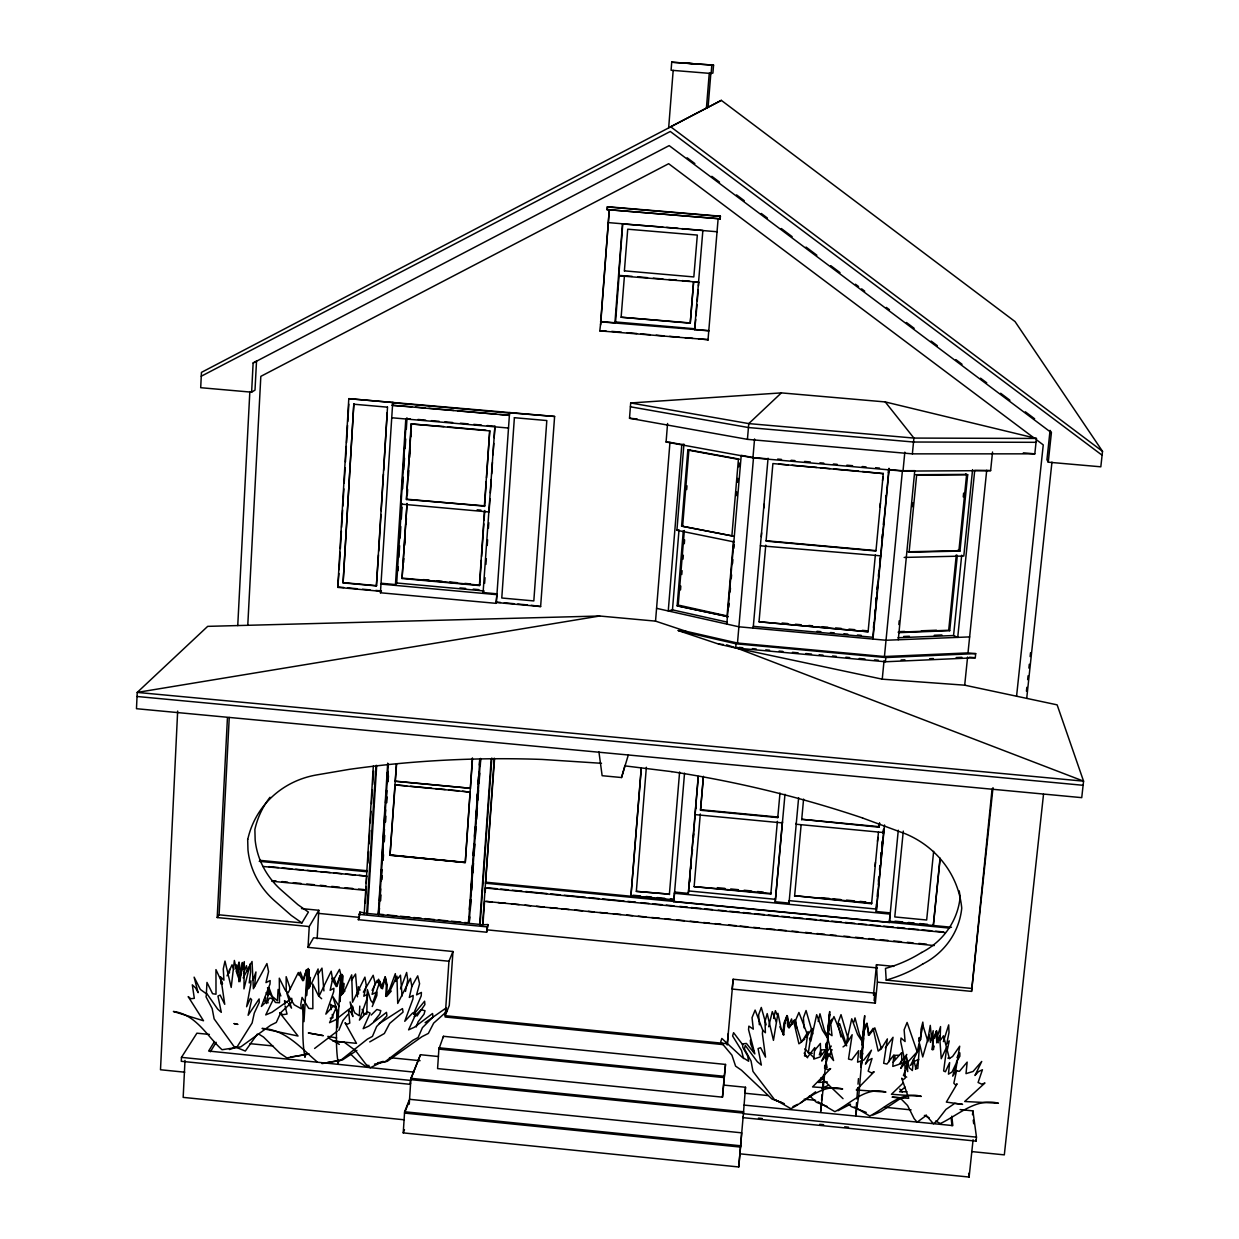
<?xml version="1.0" encoding="UTF-8"?>
<svg xmlns="http://www.w3.org/2000/svg" width="1239" height="1239" viewBox="0 0 1239 1239"><rect width="100%" height="100%" fill="white"/><g stroke="black" fill="none" stroke-linecap="round" stroke-linejoin="round"><path stroke-width="1.5" d="M309.038 988.072L309.161 969.564L307.907 988.908L308.279 968.449L306.498 995.676L307.086 970.168L303.989 1021.633L303.137 1004.426C303.152 1022.005 301.712 1040.079 304.98 1057.316L305.475 1053.924M920.856 1039.459L920.995 1029.423L922.823 1022.098L923.334 1027.363M229.432 973.064L229.525 969.394M879.582 823.455L879.225 827.234L801.695 819.304L879.179 826.661L879.551 822.882M342.46 993.972L342.692 975.434L341.391 994.824L341.887 974.334L340.044 1001.623L340.771 976.069L337.55 1027.627L336.884 1010.42C336.776 1028.014 335.32 1046.026 338.216 1063.341L338.696 1059.949M878.451 832.298L871.575 903.758L794.602 895.72L871.544 903.138M796.243 823.114L796.197 824.229L883.794 832.562L883.717 831.415L876.267 911.517L890.098 912.864L889.354 922.513L673.691 901.651L674.605 892.049L688.342 893.381L695.125 815.401M940.107 1039.877L940.556 1026.589L936.653 1038.731M698.285 776.76L695.094 814.612L782.351 822.913L782.428 821.798L775.242 901.76L789.011 903.092L789.15 900.629L876.128 909.039M177.657 711.078L160.497 1069.753L184.735 1072.2M209.391 1034.426L196.908 1033.187L181.467 1057.363L181.281 1061.296L410.124 1084.326L410.62 1083.118M184.998 1060.414L183.171 1097.382L404.332 1119.808M301.511 908.59L318.81 910.278L309.239 926.555L217.197 917.541L227.449 717.675M217.197 917.541L219.102 914.816L229.246 717.458M237.749 625.571L249.844 391.601M251.625 392.174L253.128 362.981L256.519 361.107L255.002 390.13L251.625 392.174L200.703 387.699L201.446 372.381L708.073 107.282L710.876 72.915L709.25 73.302L706.416 108.149M247.769 625.308L260.825 376.362L668.657 163.718L1033.837 437.832M240.165 979.801L242.348 962.502L242.829 969.378M240.134 979.786L240.645 970.385L239.019 962.3L236.231 971.825M343.42 986.151L343.234 989.605L341.453 992.966M308.031 947.37L313.529 937.83L452.963 951.506L448.936 961.232L308.031 947.37L309.239 926.555M307.892 988.908L308.542 977.617L306.575 969.626L302.719 980.684L298.32 972.522L288.222 992.811L285.125 989.976L279.302 978.175L279.487 1002.769L275.414 1002.49L268.708 991.479L267.469 998.448L268.027 1002.878L263.737 1000.477M317.153 938.697L318.81 910.278M381.116 591.344L337.767 587.379L348.794 398.664L554.607 416.459L540.622 606.552L496.39 602.51L509.57 412.788L554.607 416.459M337.767 587.379L338.913 573.518M339.13 569.661L340.152 552.346M340.369 548.505L341.391 531.175M341.608 527.334L342.63 510.019M342.847 506.162L343.869 488.847M344.194 483.071L345.108 467.676M345.433 461.899L346.331 446.505M346.564 442.664L347.57 425.349M347.803 421.492L348.809 404.177M343.079 582.888L353.827 404.007L343.079 582.888L376.393 585.923L378.484 554.933M376.393 585.923L387.528 406.981M378.716 551.076L380.962 514.572M381.194 510.731L383.424 474.227M383.656 470.386L387.188 412.742M491.821 758.036L480.082 924.883L487.903 924.557L486.633 932.208L358.319 919.679L359.883 912.074L367.518 913.499M359.666 915.621L359.883 912.074M500.479 602.448L496.622 602.108L495.894 603.331L380.419 592.769L392.717 402.52L348.794 398.664M499.813 414.492L509.399 415.328L392.252 405.323L393.042 402.257M309.781 986.6L310.37 977.416L309.425 987.653M364.235 913.577L373.326 766.074M366.078 886.799L365.861 890.376L271.883 881.239M366.295 883.237L366.744 876.097L359.062 875.354M365.366 903.061L366.063 891.662M367.828 863.072L368.541 851.565M369.021 843.883L369.842 830.455M370.322 822.773L371.034 811.266M371.499 803.584L372.335 790.157M372.691 784.395L373.512 770.968M366.698 913.824L375.959 765.47M376.687 765.361L367.518 913.468L378.22 914.506L378.902 908.141M381.612 583.29L395.458 584.56L405.788 418.999L410.264 418.782M489.064 511.986L401.064 504.087L406.407 418.441M395.458 584.56L396.712 582.996L401.684 503.406L401.064 504.087M402.598 488.816L403.31 477.325M403.79 469.658L404.518 458.151M405.122 448.564L405.711 438.978M406.315 429.391L407.027 417.899M398.06 570.683L398.292 566.858M398.896 557.256L399.624 545.733M400.104 538.051L400.817 526.544M401.297 518.862L402.025 507.34M378.22 914.506L387.699 763.131M379.382 900.49L380.094 888.998M380.698 879.427L381.302 869.855M381.891 860.269L382.619 848.792M383.099 841.126L383.827 829.634M384.307 821.984L385.019 810.492M385.499 802.826L386.227 791.334M386.816 781.763L387.42 772.191M469.178 916.906L468.528 923.318L378.84 914.568L388.272 764.184M378.84 914.568L379.521 908.172M380.001 900.459L380.729 888.905M381.209 881.192L381.937 869.639M382.541 860.005L383.269 848.436M383.625 842.659L384.477 829.17M384.957 821.472L385.685 809.903M386.165 802.206L386.893 790.637M387.373 782.924L388.101 771.37M380.605 900.768L380.977 895.007M381.937 879.628L382.185 875.772M383.145 860.393L383.501 854.631M384.353 841.173L384.71 835.411M385.561 821.953L385.918 816.191M386.769 802.733L387.126 796.956M388.086 781.577L388.457 775.815M484.836 505.837L406.438 499.518L411.178 423.955L443.934 426.541M406.438 499.518L411.487 423.676M402.04 578.505L407.042 503.53L402.04 578.505L479.4 585.551L479.896 584.762M407.29 495.089L407.646 489.42M408.467 476.225L408.824 470.557M409.66 457.361L410.14 449.803M410.961 436.608L411.317 430.94M403.62 562.429L403.868 558.619M404.704 545.237L405.184 537.587M406.02 524.221L406.392 518.475M377.756 1062.737L385.375 1061.544L412.959 1040.249L418.101 1037.539L422.422 1027.673L432.969 1017.08L432.566 1013.502L414.353 1027.255L408.591 1029.857L415.762 1014.292L412.726 1012.913L404.75 1021.308L412.959 998.913L413.16 995.444L409.319 997.441L411.844 986.461L410.465 978.361L397.734 1003.451L396.929 976.115L390.455 989.961L385.685 996.218L386.398 984.897L385.314 977.246L381.442 988.443L377.183 980.436L372.103 990.379M343.157 992.485L343.745 983.286L342.816 993.539M404.611 1111.755L740.643 1145.765L738.738 1166.968L403.233 1132.88L404.611 1111.755L409.551 1099.303L410.93 1078.333L420.47 1054.73L438.451 1056.526M410.124 1084.326L410.388 1080.393L420.47 1054.73M409.242 1104.166L409.474 1100.604L404.518 1113.071L740.519 1147.082L741.681 1132.833L409.551 1099.303M413.888 1072.122L208.632 1051.044L214.44 1041.612M703.396 776.311L700.515 810.26L777.767 817.601L777.844 816.486M821.287 1103.918L820.791 1111.398L827.234 1048.814L826.165 1058.989M443.345 1037.601L443.438 1036.3L725.512 1064.425L722.476 1097.165L437.584 1068.591L438.978 1047.791L724.304 1076.304L722.476 1097.165M448.936 961.232L445.142 1017.002L723.375 1044.632M452.963 951.506L449.277 1005.449L445.235 1015.701L727.339 1043.718L728.377 1033.372M700.298 813.992L694.134 886.644L770.828 894.047L770.921 892.823M484.341 506.503L489.746 430.583L486.524 477.82M486.261 481.599L484.588 506.178L406.748 499.193M479.4 585.551L484.495 510.84M481.352 560.276L479.648 585.164L402.35 578.117M481.615 556.45L483.829 523.896M484.093 520.07L484.743 510.499M495.894 603.331L496.994 593.822L483.086 592.552L494.934 426.247L487.237 425.566M396.387 764.262L390.006 855.297L465.244 862.561L472.415 757.927M489.188 510.081L489.978 498.636M490.365 492.921L491.279 479.586M491.682 473.871L492.456 462.441M492.983 454.821L493.772 443.392M494.16 437.677L494.934 426.247M470.402 788.469L472.462 759.507M484.619 583.383L485.007 577.684M485.92 564.411L486.308 558.712M487.221 545.439L487.608 539.755M488.383 528.372L488.786 522.672M468.698 919.028L468.435 922.869L464.656 922.513M469.364 909.411L469.891 901.698M470.696 890.16L471.083 884.383M471.889 872.845L472.415 865.147M473.081 855.514L473.623 847.817M474.413 836.279L474.94 828.581M475.606 818.948L476.148 811.251M476.814 801.633L477.34 793.936M478.006 784.318L478.533 776.605M479.338 765.067L479.725 759.29M468.528 923.318L479.865 759.259M469.72 909.194L470.386 899.545M471.052 889.896L471.718 880.263M472.245 872.535L472.911 862.902M473.453 855.189L474.243 843.604M474.645 837.827L475.451 826.243M475.853 820.466L476.643 808.881M477.185 801.168L477.851 791.535M478.378 783.807L479.183 772.238M479.71 764.525L480.113 758.733M491.155 759.724L479.632 924.402L469.147 923.38L480.546 758.407M469.147 923.38L469.798 916.999M470.324 909.333L470.99 899.746M471.656 890.16L472.322 880.573M472.849 872.906L473.515 863.32M474.041 855.653L474.831 844.162M475.373 836.48L476.024 826.909M476.566 819.227L477.356 807.735M477.882 800.069L478.548 790.482M479.075 782.816L479.741 773.229M480.267 765.563L480.67 759.801M509.152 415.607L509.802 412.51M390.006 855.297L395.133 784.767M396.604 763.905L395.287 781.329L470.479 788.283L395.38 781.159M482.56 925.115L494.268 758.16M482.978 924.077L484.573 901.264L934.221 945.558M485.192 892.343L485.44 888.766M494.531 759.228L485.518 883.221L949.709 928.119M486.633 932.208L487.903 924.557M607.017 209.592L607.544 206.727L720.386 216.19L720.169 218.823L607.017 209.592L720.169 218.823M607.342 209.345L607.544 206.727M698.564 338.851L708.212 339.687L599.8 330.875L600.884 321.35M600.605 324.959L609.294 209.515L600.714 321.551L614.931 322.775L615.566 321.954L619.113 275.43L632.138 276.359M614.931 322.775L622.474 223.949L662.819 227.047M695.342 281.919L698.796 282.213L618.803 275.786L622.783 223.67M624.379 271.031L627.724 229.2L697.325 235.069L693.825 276.932L624.533 270.861M690.247 323.178L693.608 281.78L690.247 323.178L621.126 317.23L624.441 275.708M629.505 418.271L630.697 402.969L781.375 392.887L885.235 401.932L1036.439 438.451L1034.813 453.846L912.369 453.861L747.427 439.349L629.505 418.271L637.156 418.952M671.724 62.213L671.089 70.236L711.14 73.488L712.905 73.055L713.556 65.14L671.724 62.213L713.556 65.14M668.657 127.911L673.18 70.375M738.738 1166.968L743.57 1111.786L410.93 1078.333M743.137 1116.587L743.044 1117.655L976.038 1141.104L976.471 1137.154L972.909 1110.872L960.07 1109.586M723.684 1085.085L745.506 1087.269L743.4 1113.706L976.471 1137.154M856.567 1102.664L855.746 1115.75L858.89 1094.548L864.264 1030.74L866.975 1023.352L869.112 1035.107L874.811 1027.874L881.378 1048.519M856.861 1098.962L857.729 1087.873M858.023 1084.171L858.457 1078.627M860.439 1056.371L860.873 1050.858M992.532 452.018L990.627 470.619L902.999 471.099L752.925 457.841L666.086 442.013L667.573 423.49M684.532 773.198L673.954 899.824L630.961 895.658L641.26 767.669M641.183 769.651L630.961 895.658M686.019 631.286L678.244 630.574L718.589 644.079L735.687 648.012L885.42 661.765L975.279 657.754L975.697 653.619L968 652.907L884.445 656.531L737.484 643.041L686.019 631.286L655.539 621.126L669.958 442.354L666.086 442.013M636.335 891.368L669.447 894.155L636.335 891.368L646.355 767.266M711.14 73.488L711.79 65.466M733.984 541.908L676.912 530.277L683.928 444.166L681.822 444.507L668.255 610.951L672.467 609.867L727.154 622.102M860.609 1057.796L861.043 1052.329M708.863 330.859L694.599 329.62L702.869 230.408L681.884 228.642M694.599 329.62L695.76 319.461M696.055 315.744L696.968 304.562M697.278 300.845L698.192 289.663M698.486 285.946L698.796 282.213M672.467 609.867L679.018 529.843L676.912 530.277M681.605 526.11L732.884 536.053L681.605 526.11L687.846 450.051L689.953 449.711M682.658 525.894L688.899 449.881L737.577 458.802M677.144 605.84L728.005 616.65L677.144 605.84L683.308 530.71M686.669 489.591L686.979 485.796M678.182 605.577L684.346 530.493M680.505 589.903L680.815 586.062M681.76 574.524L682.085 570.668M683.03 559.13L683.339 555.273M684.3 543.735L684.609 539.879M707.996 340.198L718.124 218.776M720.014 219.071L720.386 216.19M669.37 894.558L679.607 771.974M821.565 1100.217L822.015 1094.672M822.309 1090.986L823.068 1081.771M823.362 1078.085L823.672 1074.399M826.103 1046.692L826.398 1043.037M826.01 1047.017L826.274 1043.919M688.342 893.381L698.223 776.419M689.736 882.137L690.061 878.281M690.866 868.647L691.192 864.791M692.167 853.222L692.493 849.365M693.484 837.781L693.809 833.924M700.515 810.26L703.334 777.658M860.501 1054.374L860.764 1051.183M731.846 536.286L738.413 459.328L739.451 459.142M736.338 495.677L736.663 491.837M737.484 482.219L737.809 478.378M738.8 466.84L739.125 462.999M726.983 616.929L733.473 540.916M726.797 624.084L741.232 455.348L753.513 457.578L737.484 643.041M728.826 607.156L729.152 603.362M730.127 591.963L730.452 588.169M731.258 578.675L731.583 574.865M732.559 563.482L732.884 559.672M733.86 548.288L734.185 544.494M747.427 439.349L748.774 423.599L781.375 392.887M735.687 648.012L736.059 643.815L678.244 630.574M752.925 457.841L754.566 438.947M655.539 621.126L599.661 616.015L207.687 626.361L137.219 692.415L136.476 708.708L1081.74 797.653L1083.567 781.159L1057.13 704.852L964.701 685.182L882.245 679.173L737.035 648.307L737.128 647.238M828.241 1030.182L827.559 1038.065L822.526 1030.368L816.671 1014.679L810.802 1041.194L809.47 1038.081M863.304 1034.348L862.623 1042.247L857.589 1034.534L851.751 1018.799L845.803 1045.375L833.955 1016.584L830.75 1024.08L832.019 1035.665L827.435 1032.443L827.094 1035.912L833.584 1060.553L824.864 1049.696L820.745 1050.037L821.194 1053.615M768.056 458.229L753.173 628.096L753.405 626.361L872.829 637.28L872.968 639.061L889.106 468.915M761.319 536.688L761.644 532.863M763.828 508.005L764.153 504.18M875.354 554.979L868.105 631.751L759.027 621.777L765.764 545.129M883.299 473.313L875.958 550.999L766.074 541.133L772.904 463.556L883.33 473.639L862.359 471.47M727.216 1045.019L733.147 979.244L874.842 993.136L875.323 1003.141L732.156 989.063L733.147 979.244M827.544 1035.928L829.712 1011.551L827.497 1034.317M860.501 1057.502L860.95 1052.252M745.506 1087.269L744.98 1093.247L767.886 1095.555M744.081 1105.095L952.837 1125.585L951.769 1116.184M828.535 1029.686L829.03 1024.049L828.302 1031.127L829.387 1019.279L827.544 1038.065L828.643 1026.744L831.849 1019.217L829.17 1026.589L828.07 1037.926L824.276 1029.888L819.97 1013.781L818.189 1021.509M770.828 894.047L777.395 821.318M777.767 817.601L779.981 793.053M775.242 901.76L784.984 794.292M789.026 903.092L798.628 797.699M826.754 1042.495L826.119 1048.086M860.625 1057.765L861.136 1052.205M794.586 896.339L801.122 824.942M801.679 819.862L803.584 799.093M779.842 1026.79L783.729 1034.844L784.783 1023.491L786.982 1015.608L789.073 1027.239L794.54 1019.805L801.308 1041.627L804.715 1039.289M861.802 1045.019L864.698 1015.655L862.143 1050.718L863.537 1038.236M782.831 1034.58L783.884 1023.228L786.982 1015.608L787.152 1019.078M826.274 1056.991L826.94 1049.774L826.15 1057.27M254.553 986.569L255.946 971.965L253.066 980.204M826.119 1056.975L829.665 1014.292L827.528 1036.315M880.015 506.906L880.371 503.142M882.54 480.531L882.896 476.767M873.433 627.863L873.805 624.038M874.719 614.467L875.075 610.626M876.004 601.054L876.36 597.229M877.104 589.563L877.646 583.817M878.374 576.166L878.745 572.325M879.659 562.754L880.031 558.928M882.044 537.865L882.416 534.024M883.33 524.453L883.701 520.628M885.715 499.565L886.086 495.724M888.286 472.756L888.642 468.915M873.681 626.795L874.053 622.954M874.78 615.272L875.338 609.511M876.081 601.829L876.438 597.988M877.367 588.386L877.723 584.529M878.652 574.927L879.024 571.086M879.752 563.404L880.309 557.643M872.829 637.28L889.013 468.28M882.245 679.173L884.042 660.728M884.445 656.531L902.41 470.727L914.769 470.665L898.275 639.758M902.999 471.099L904.826 452.158M885.42 661.765L885.839 657.553L975.697 653.619M912.369 453.861L913.917 438.079L885.235 401.932M875.059 866.169L875.431 862.344M877.475 841.296L877.862 837.471M898.848 624.564L899.22 620.77M912.493 506.674L912.864 502.91M878.389 881.115L878.761 877.289M879.504 869.654L879.876 865.829M880.619 858.193L881.177 852.463M881.936 844.828L882.307 841.002M883.051 833.367L883.422 829.541M876.05 907.784L876.438 903.959M877.181 896.308L877.739 890.562M878.312 884.816L879.055 877.15M879.798 869.499L880.17 865.658M880.929 858.008L881.487 852.262M882.044 846.516L882.617 840.77M883.361 833.119L883.732 829.278M876.267 911.517L884.538 824.973M873.48 995.211L876.484 964.685L893.799 966.374M874.099 1000.616L874.842 993.136M888.998 1061.699L893.04 1037.275L885.327 1047.838M875.323 1003.141L877.398 982.171L876.484 964.685M889.354 922.513L898.275 830.223M903.293 831.106L894.775 916.937L926.664 920.019L933.648 851.332M725.512 1064.425L724.196 1077.605L438.9 1049.092L443.438 1036.3M957.344 555.32L949.724 630.697L948.687 630.248L956.291 554.902M963.245 496.901L963.632 493.091M967.69 474.754L916.643 475.079L909.116 552.207L959.962 551.092L967.69 474.754L965.553 474.026M990.627 470.619L974.721 470.34L957.732 637.388L953.565 635.53L961.696 555.211M972.584 469.612L963.803 556.048L904.16 557.426M939.905 859.525L933.323 925.518L940.184 858.178M964.701 685.182L967.582 657.042M968 652.907L986.709 470.278M933.679 1046.645L932.348 1049.665L933.184 1030.678L930.52 1042.371L929.064 1034.968L922.73 1056.96L919.617 1043.858L917.82 1068.421L915.915 1068.854L913.546 1059.02L912.353 1070.542L909.256 1067.786L906.576 1057.099L907.722 1071.611L904.966 1065.292L905.136 1078.302L903.092 1079.649L901.729 1078.224L908.729 1098.312L892.08 1097.15L900.056 1097.831L907.598 1105.544L914.15 1118.647L917.139 1122.193L926.416 1115.332M918.719 1041.07L919.09 1037.616L920.252 1039.955M932.317 1049.665L933.509 1038.297L936.514 1030.879L938.264 1042.82M933.494 1049.634L933.881 1045.855M877.398 982.171L971.562 991.386L992.067 789.119M971.562 991.386L992.997 787.663M1016.569 696.225L1043.253 444.894L1036.3 439.675M972.491 1114.744L972.909 1110.872M739.791 1153.803L969.115 1177.05L973.08 1139.741M1048.256 462.193L1051.4 432.705L1050.068 430.382L1046.94 459.7L1048.256 462.193L1100.821 466.809L1102.524 451.337L1015.035 321.567L721.33 100.359L670.655 126.75L1102.524 451.337M1026.434 691.176L1026.837 687.32M1027.658 679.638L1028.076 675.782M1028.897 668.1L1029.299 664.259M1030.12 656.562L1030.538 652.721M1026.713 698.378L1051.957 462.085M864.187 1028.2L863.413 1035.293L864.512 1023.429L862.607 1042.247L863.738 1030.894L866.975 1023.352L868.431 1035.308L873.092 1028.355L878.172 1051.106L881.037 1049.092L887.387 1038.901L883.67 1063.279L886.954 1064.084L893.892 1054.916L892.792 1066.423L899.065 1064.332L906.809 1054.404L900.722 1068.374L903.789 1064.58L907.366 1062.721L906.205 1067.894M1043.517 794.338L1004.318 1154.872L971.639 1151.573M759.027 621.777L868.105 631.751M268.507 994.607L268.971 991.092M861.771 1061.343L861.059 1067.213L862.545 1053.057L861.043 1065.525M359.806 1006.114L359.31 1015.794L354.726 1012.821L350.11 1001.964L352.898 1016.553L351.04 1012.387L348.515 1010.048L349.801 1023.073L347.059 1024.297L345.015 1022.779L356.476 1043.331L333.028 1041.07L344.272 1042.278L355.469 1050.502L365.722 1064.038L370.213 1067.786L383.161 1061.312M694.134 886.644L770.875 893.443M927.732 1040.264L930.272 1025.381L931.697 1039.815M695.698 808.68L695.884 807.58M673.691 901.651L674.078 899.204L670.33 898.848M237.33 973.173L239.019 962.3L238.817 981.691L244.284 961.619L243.959 988.908L250.216 963.834L250.619 971.918L249.225 982.899L250.975 980.901L250.805 984.37L246.607 1006.749L250.355 998.355L251.656 999.734L248.11 1015.283L259.121 998.944L259.214 1002.506L254.274 1013.099L252.121 1022.965L237.052 1046.924L229.416 1049.541M934.671 1038.267L936.514 1030.879L936.715 1042.851L939.596 1035.912L941.237 1058.726L946.875 1046.521L943.638 1070.945L945.388 1071.766L949.632 1062.597L948.455 1074.136L952.001 1072.076L956.725 1062.133L952.698 1076.133L956.616 1070.481L953.829 1083.211L955.517 1084.946L957.128 1083.831L946.348 1102.091L962.564 1104.367L954.758 1103.391L945.961 1109.401L937.04 1120.877L933.463 1123.742L925.951 1115.115M405.494 991.417L407.708 980.049L406.655 972.46L400.538 988.877M773.616 1018.427L775.397 1010.668L777.008 1014.586M235.395 968.031L236.122 964.763L236.711 969.409M768.66 1026.744L772.3 1011.644L776.419 1022.051M947.045 1051.183L949.244 1040.868L946.766 1043.95L949.012 1032.443L948.687 1024.901L943.375 1041.627M385.019 976.781L382.34 986.29M784.783 1023.491L787.462 1016.088L789.011 1028.045L793.657 1021.091L798.923 1043.811L801.803 1041.798L808.122 1031.591L804.545 1055.953L807.859 1056.759L814.782 1047.574L813.744 1059.082L820.063 1056.975L827.776 1047.032L821.736 1061.018L824.818 1057.223L828.395 1055.349L824.524 1068.049L827.791 1069.753L830.641 1068.622L812.567 1086.928L842.644 1088.957C822.092 1083.211 807.363 1100.263 790.931 1108.688L775.32 1099.705M853.95 1022.082L855.018 1017.9L859.324 1034.038L863.134 1042.092M598.933 751.934L602.139 775.707L621.544 777.534L624.936 765.485M900.521 1064.1L901.775 1059.794L901.62 1052.639L893.133 1062.241M621.544 777.534L628.405 754.69M416.211 1026.992L418.101 1021.819L424.032 1014.168L425.023 1010.73L421.167 1009.754L414.167 1016.661M905.09 1070.914L903.432 1075.421L906.685 1077.14M372.211 1006.548L376.842 995.536L377.028 992.067L372.087 994.328L375.123 983.239L373.171 975.279L363.368 992.16M403.233 1132.88L404.472 1129.705M485.502 883.206L485.905 882.214L674.45 900.459M243.463 973.653L246.453 965.677L247.459 970.803M708.956 330.643L600.481 321.83M338.805 1030.368L342.955 1020.502L348.082 1014.338M298.986 975.341L300.38 972.073L303.54 980.514L306.575 969.626L307.814 976.27M915.389 1069.118L918.688 1059.33L914.258 1061.436L910.495 1065.432L917.774 1051.152L908.342 1061.56L902.085 1063.604M332.455 981.226L333.88 977.958L337.023 986.414L340.106 975.511L342.072 983.503L341.406 994.824L345.031 990.89M227.031 975.883L232.034 964.825L233.846 969.456M465.244 862.561L390.223 854.91M377.167 982.512L378.623 979.228L381.302 986.414M413.516 1013.874L421.214 995.877L421.415 992.424L416.567 994.855L419.587 983.704L417.713 975.852L411.565 986.879M470.061 792.263L462.534 791.179M317.819 974.535L321.97 968.124L323.921 990.89M351.38 980.436L355.562 974.009L357.467 996.806M540.622 606.552L531.221 605.267M832.081 1049.712L828.953 1055.814L831.354 1053.088M358.319 919.679L359.217 918.022M385.685 996.202L389.758 988.846L395.334 973.637L395.675 981.505M366.744 876.097L262.807 866.448M333.337 980.235L339.532 969.394L341.499 977.339M395.024 784.937L470.154 792.093L465.322 862.359L390.115 855.111M956.415 1062.071L959.853 1056.217L959.838 1052.856L956.988 1057.456M717.133 231.755L608.318 222.602M219.102 914.816L301.913 922.916L308.403 912.074L297.887 904.671L281.423 890.221A77.716 73.891 28 0 1 255.157 839.965L254.878 829.464A89.951 85.506 27.3 0 1 269.994 797.281M416.97 1016.088L424.9 1004.566L424.605 1001.189L413.733 1014.431M210.367 1051.787L216.175 1042.324M483.086 592.552L484.093 590.957L396.712 582.996M257.325 1034.069L245.322 1051.059L233.97 1046.444L214.13 1018.861L212.163 1008.561L206.03 996.837L206.65 993.337L217.661 1009.088L221.301 1012.34L217.956 996.079L220.139 995.072L224.739 1004.318L221.332 981.164L221.518 977.695L223.934 980.126L223.283 968.96L224.987 961.092L231.197 987.437L234.372 960.457L237.423 974.923L240.041 981.675M940.819 1039.753L943.468 1035.804L949.384 1058.509L952.605 1056.464L959.698 1046.196L955.687 1070.604L959.404 1071.363L967.163 1062.117L966.002 1073.64L973.08 1071.472L981.737 1061.451L974.969 1075.483L978.407 1071.658L982.434 1069.753L978.082 1082.499L981.753 1084.171L984.943 1083.01L964.701 1101.502L998.402 1103.221C975.945 1097.584 958.955 1114.728 940.432 1123.51L935.615 1121.078M805.784 1037.755L812.118 1028.494L808.277 1052.933L812.257 1053.32M837.75 1026.419L839.67 1023.724L846.671 1045.855M307.287 989.047L311.872 982.806L318.082 968.975L318.965 996.295L331.2 971.221L332.563 979.321L330.163 990.286L333.88 988.288L333.678 991.758L325.826 1014.137L333.523 1005.758L336.45 1007.137L329.574 1022.686L335.15 1020.084L352.712 1006.347L353.115 1009.924L350.606 1012.139M826.862 1052.05L831.276 1046.072M340.787 994.963L345.418 988.707L351.706 974.861L352.542 1002.227L364.916 977.122L366.264 985.237L363.817 996.218L367.565 994.22L367.363 997.705L359.403 1020.115L367.162 1011.736L370.12 1013.099L363.166 1028.68L368.773 1026.093L386.491 1012.34L386.893 1015.918L376.625 1026.512L372.443 1036.393L367.425 1039.103L340.586 1060.398L327.576 1062.458M621.126 317.23L690.34 322.961M397.889 978.578L400.46 975.201L402.117 996.032M599.8 330.875L605.995 330.875M373.775 1021.478L379.815 1014.029L380.807 1010.606L376.857 1009.475L371.235 1015.035M243.138 977.896L252.044 961.495L253.391 988.737L266.927 963.57L268.569 971.624L265.982 982.604L270.164 980.56L269.994 984.029L261.383 1006.455L269.978 997.984L273.323 999.315L265.735 1014.911L272.007 1012.248L291.707 998.309L292.203 1001.871L280.835 1012.557L276.266 1022.454L270.675 1025.226L240.815 1046.847L222.029 1049.727C206.774 1035.881 196.01 1014.385 173.398 1011.473L203.506 1020.766L188.173 996.621L190.837 998.742L194.322 998.34L192.308 984.835L195.592 987.917L198.116 992.671L194.12 977.153L200.362 989.45L206.355 993.786L206.975 982.419L212.581 993.74L216.004 994.205L215.958 969.61L222.555 983.673M380.419 592.769L381.395 591.561M814.581 1050.486L820.388 1043.439L820.559 1050.564L819.351 1054.885L822.355 1053.754M391.276 991.045L386.506 996.466L387.203 985.16L385.314 977.246L382.526 988.784L379.877 981.273L372.769 1002.878L370.833 1000.493L367.333 989.558L366.806 1014.029L364.158 1014.338L362.113 1009.336M903.246 1082.886L891.445 1094.285L921.305 1096.391C900.846 1090.599 886.179 1107.635 869.824 1116.014L854.368 1106.985M822.742 1078.534L818.483 1082.437L827.42 1082.003M880.108 1049.015L882.555 1046.955M905.059 1087.13L899.545 1091.776L906.994 1091.729M392.252 405.323L411.72 406.748M314.613 1048.457L337.147 1031.282M800.487 1102.942L815.618 1091.822M843.031 1046.909L845.865 1044.895L852.153 1034.72L848.514 1059.051L851.766 1059.841L858.642 1050.687L857.574 1062.179L863.8 1060.088L871.466 1050.176L865.442 1064.115L868.493 1060.336L872.039 1058.478L868.167 1071.146L871.389 1072.866L874.192 1071.735L856.304 1089.979L885.947 1092.07C865.596 1086.293 851.085 1103.314 834.869 1111.677L817.972 1101.765M850.543 1104.166L837.998 1110.702M356.894 1050.393L342.444 1059.949L322.016 1063.62M369.718 1041.906L384.338 1033.527L389.696 1023.399L403.078 1012.093L402.474 1008.592L379.273 1023.584M425.101 1022.671L446.21 1007.926L446.783 1011.396L433.665 1023.12L428.369 1033.403L421.91 1036.718L387.249 1061.312L374.472 1064.146M707.624 107.545L721.33 100.359M253.128 362.981L669.168 145.613L1051.4 432.705M792.914 1106.613L797.467 1104.398M822.015 1088.167L828.752 1085.271M872.922 1115.023L880.79 1111.646L899.684 1099.008L908.466 1095.71M369.005 1065.37L365.35 1066.175L358.412 1061.622L350.436 1053.924M330.255 1018.179L332.997 1017.668L332.222 1014.462M309.1 1053.909L286.89 1057.92L279.813 1053.073L263.52 1037.043L258.765 1034.1M599.661 616.015L137.219 692.415L1083.567 781.159L737.561 648.353M290.623 1057.006L307.226 1054.374M698.626 64.242L686.979 63.158M901.125 659.969L904.919 659.814M929.606 658.714L933.401 658.559M956.183 657.553L961.882 657.305M898.027 637.729L953.565 635.53M969.641 636.908L886.009 640.253L738.893 626.795L656.577 608.334M898.972 631.642L904.594 631.425M921.444 630.79L936.421 630.217M898.105 632.184L948.687 630.248M899.127 632.649L949.724 630.697M903.649 636.474L909.395 636.257M934.268 635.282L941.919 634.972M898.492 1055.256L894.806 1055.38L895.162 1059.004M908.079 551.789L958.909 550.674L966.621 474.398L915.606 474.707M1036.439 438.451L913.917 438.079L748.774 423.599L630.697 402.969M1036.021 442.308L913.53 442.029L748.433 427.532L630.403 406.795M601.504 763.301L542.202 759.445A1021.23 917.247 14.5 0 0 349.46 769.326L316.255 774.995A91.082 86.498 27.3 0 0 247.785 839.33M607.203 206.975L720.231 216.453M666.628 227.372L678.074 228.332M637.915 276.855L647.532 277.675M653.309 278.156L662.927 278.976M668.688 279.472L676.386 280.122M682.162 280.618L689.86 281.268M615.566 321.954L694.986 328.784M611.772 331.371L621.42 332.207M627.197 332.702L636.846 333.539M640.702 333.864L650.351 334.7M656.128 335.196L663.856 335.862M669.633 336.358L679.282 337.194M685.059 337.689L692.787 338.355M201.26 376.222L670.284 131.473L1102.091 455.209M1023.337 452.839L1034.813 453.846M392.407 402.783L509.337 413.052M415.545 407.089L425.132 407.925M428.957 408.266L453.846 410.45M457.687 410.79L495.987 414.151M353.595 404.193L387.311 407.151M417.961 419.463L425.658 420.145M431.435 420.641L439.133 421.322M444.909 421.833L452.607 422.514M460.304 423.196L468.001 423.862M473.778 424.373L481.475 425.054M391.787 417.76L508.517 428.044M447.759 426.882L485.92 430.243M411.178 423.955L489.498 430.862M777.674 459.08L781.515 459.421M791.117 460.273L794.958 460.614M804.56 461.45L810.337 461.961M819.939 462.813L823.78 463.154M833.382 464.006L837.223 464.346M846.841 465.183L852.602 465.694M862.205 466.545L866.046 466.886M875.648 467.738L879.504 468.079M755.325 457.733L767.979 458.864M889.199 469.566L902.41 470.727M778.619 464.067L788.128 464.904M791.938 465.244L816.671 467.428M820.481 467.769L830.006 468.605M833.801 468.946L858.55 471.13M477.17 509.818L480.949 510.158M766.12 540.762L875.927 550.627M760.405 545.779L880.635 555.831M423.382 579.62L429.035 580.131M436.577 580.812L442.23 581.323M449.757 582.02L457.299 582.702M464.826 583.399L470.479 583.91M459.932 587.921L465.632 588.432M473.221 589.129L478.904 589.656M380.962 584.08L496.498 594.627M343.311 582.624L376.61 585.675M782.057 623.016L787.787 623.542M795.438 624.239L801.168 624.766M808.819 625.463L812.629 625.819M822.185 626.686L827.915 627.213M835.566 627.91L841.296 628.436M848.947 629.133L854.678 629.644M862.313 630.357L868.043 630.868M338.123 586.992L343.776 587.503M347.54 587.844L356.956 588.711M362.609 589.222L370.136 589.919M375.789 590.43L381.442 590.941M504.319 602.804L513.922 603.687M517.763 604.043L527.38 604.911M816.981 631.301L820.838 631.658M830.455 632.54L834.296 632.881M843.914 633.764L847.755 634.12M857.373 635.003L861.229 635.344M969.502 657.228L975.279 657.754M736.059 643.815L885.839 657.553M718.589 644.079L723.375 644.512M739.033 647.408L742.858 647.765M752.398 648.632L756.208 648.988M765.748 649.856L769.558 650.212M779.099 651.095L782.924 651.435M792.449 652.318L798.179 652.845M805.815 653.542L811.53 654.068M819.165 654.765L822.99 655.121M832.515 655.989L836.34 656.345M845.881 657.228L849.691 657.568M859.231 658.451L864.961 658.978M874.502 659.86L878.312 660.201M137.033 696.488L1083.118 785.294M700.608 809.702L777.798 817.043M397.053 784.953L406.686 785.867M410.543 786.238L431.714 788.252M435.57 788.608L445.204 789.522M449.045 789.893L458.678 790.807M717.304 887.666L724.954 888.394M730.7 888.952L738.367 889.695M744.112 890.237L751.763 890.98M757.509 891.538L763.255 892.095M821.534 897.702L829.232 898.445M833.073 898.817L840.754 899.56M846.531 900.118L854.213 900.861M859.99 901.419L865.751 901.977M688.745 890.949L775.397 899.313M674.388 893.273L890.191 914.103M632.974 895.239L640.439 895.952M646.046 896.494L651.652 897.036M657.259 897.578L664.724 898.306M894.961 921.181L902.627 921.924M908.357 922.482L914.103 923.024M919.849 923.582L927.5 924.325M259.896 860.346L367.363 870.754L366.806 871.729L259.214 861.322M889.277 921.258L951.49 927.252M268.832 866.619L278.434 867.548M282.275 867.919L291.862 868.849M295.703 869.22L303.385 869.964M307.226 870.336L316.828 871.265M320.669 871.636L330.255 872.566M334.096 872.937L341.778 873.681M345.619 874.053L355.221 874.982M487.268 887.774L496.901 888.704M500.742 889.075L508.439 889.819M512.296 890.191L521.913 891.12M525.754 891.491L546.926 893.551M550.782 893.923L560.4 894.852M564.256 895.224L585.428 897.268M589.268 897.656L598.902 898.585M602.743 898.956L623.914 901.001M627.77 901.373L635.468 902.116M641.229 902.673L648.926 903.432M652.783 903.804L662.4 904.733M666.257 905.105L673.954 905.848M679.731 906.406L687.428 907.149M691.269 907.521L700.902 908.45M704.743 908.822L712.44 909.581M718.217 910.138L725.915 910.882M729.771 911.254L739.389 912.183M743.23 912.554L750.927 913.298M754.783 913.67L764.401 914.614M768.257 914.986L777.875 915.915M781.732 916.287L789.429 917.03M793.27 917.402L802.903 918.331M806.744 918.703L816.362 919.632M820.218 920.004L827.915 920.763M831.772 921.135L841.389 922.064M845.23 922.436L854.864 923.365M858.704 923.736L866.402 924.48M870.258 924.852L879.876 925.781M883.732 926.168L893.35 927.097M897.206 927.469L904.904 928.212M908.745 928.584L918.378 929.513M922.219 929.885L931.836 930.814M935.693 931.186L943.39 931.945M485.177 887.991L945.372 932.549M272.286 880.65L276.111 881.022M281.857 881.579L287.618 882.137M293.364 882.695L301.031 883.438M306.776 883.996L314.443 884.739M320.189 885.296L325.934 885.854M331.696 886.412L339.362 887.155M345.108 887.728L352.774 888.471M358.52 889.029L364.266 889.587M486.493 901.45L492.255 902.007M498.016 902.565L505.698 903.308M511.475 903.866L519.156 904.625M524.918 905.182L530.679 905.74M536.441 906.298L544.122 907.041M549.899 907.598L557.581 908.357M561.422 908.729L569.104 909.472M574.865 910.03L582.547 910.773M588.324 911.331L594.085 911.889M599.846 912.446L607.528 913.205M613.29 913.763L620.987 914.506M626.748 915.063L632.51 915.621M638.271 916.179L645.953 916.937M651.714 917.495L659.411 918.238M665.173 918.796L670.934 919.353M676.695 919.911L684.377 920.654M690.138 921.227L697.836 921.971M703.597 922.528L709.358 923.086M715.12 923.644L720.881 924.201M728.563 924.944L736.26 925.703M740.101 926.075L747.783 926.818M753.544 927.376L759.306 927.934M767.003 928.677L774.685 929.436M778.526 929.808L786.207 930.551M791.969 931.109L797.73 931.666M805.427 932.409L811.189 932.967M816.95 933.54L824.632 934.283M830.393 934.841L836.155 935.399M843.852 936.142L849.613 936.699M855.375 937.257L863.056 938.016M868.818 938.573L874.579 939.131M880.356 939.689L888.038 940.432M893.799 940.99L901.481 941.733M907.242 942.306L913.004 942.864M918.78 943.421L926.462 944.164M379.769 914.227L383.532 914.599M387.311 914.971L396.743 915.884M400.522 916.256L409.954 917.17M413.718 917.541L421.26 918.269M425.039 918.641L434.471 919.57M438.25 919.927L447.682 920.856M451.445 921.212L460.877 922.141M358.66 914.336L487.02 926.865M317.881 913.329L359.558 917.402M487.531 929.9L877.413 967.953M921.599 952.481A134.958 129.46 5.5 0 1 885.482 968.418L886.195 980.08L971.113 988.397M249.999 1043.656L272.921 1045.948M389.495 1057.626L420.067 1060.692M804.173 1099.179L815.618 1100.325M884.367 1107.217L911.099 1109.896M410.852 1079.649L743.446 1113.102M181.467 1057.363L410.388 1080.393M758.469 1118.136L762.295 1118.523M819.784 1124.3L823.61 1124.687M844.688 1126.809L848.529 1127.196M624.998 765.888L671.863 771.665M322.527 1035.463L308.31 1032.97L323.379 1035.711M327.839 1036.393L336.667 1037.941M669.958 442.354L681.822 444.507M687.846 450.051L738.413 459.328M234.279 1023.615L237.873 1024.374M234.032 1023.6L237.454 1024.343M679.235 605.298L727.2 615.953M947.866 1058.121L949.616 1058.571M726.565 644.807L737.035 648.307M782.459 1102.834L772.021 1099.055L741.48 1070.217L735.579 1066.113L731.939 1055.194L720.726 1041.829L721.841 1038.437L741.96 1057.053L748.65 1061.234L747.582 1055.845L742.889 1047.482L742.44 1043.919L746.42 1043.424L754.861 1053.924L748.542 1029.594L748.867 1026.124L753.297 1029.16L752.042 1017.668L755.124 1010.079L762.666 1030.043M862.53 817.988L902.581 832.778M866.247 1112.421L851.239 1106.566L848.498 1103.934M827.187 1106.473L816.377 1102.261L809.516 1095.71M957.855 550.255L959.962 551.092M784.349 1103.686L774.731 1099.891L752.971 1071.394L751.051 1060.971L744.438 1048.953L745.259 1045.453L757.308 1061.699L761.366 1065.091L758.067 1048.597L760.576 1047.667L765.532 1057.13L762.388 1033.698L762.713 1030.213L765.392 1032.737L765.005 1021.463L767.204 1013.595L773.446 1040.357L777.937 1013.27L780.957 1027.952L783.729 1034.844M924.371 1115.41L929.188 1117.841M824.554 1066.129L827.125 1067.646L826.041 1062.21M328.381 1037.91L339.331 1044.384M317.323 1062.009C300.891 1048.024 285.497 1029.439 262.048 1028.447L298.026 1036.021L279.673 1012.697L282.848 1014.664L287.03 1014.06L285.063 1005.96M301.913 922.916L291.258 915.42L274.593 900.784A78.692 74.758 28 0 1 247.97 849.939L247.676 839.299M334.499 1007.106L330.627 1004.333L331.092 1009.646M287.2 1002.568L284.567 1000.616L284.893 1004.179M687.118 157.771L694.847 163.563M711.836 176.325L719.549 182.133M736.539 194.895L744.267 200.687M761.257 213.449L767.437 218.095M781.329 228.534L792.139 236.649M806.047 247.088L816.857 255.219M830.75 265.657L840.027 272.611M855.468 284.211L858.55 286.534M861.647 288.857L864.729 291.18M886.35 307.411L889.447 309.735M906.437 322.496L914.15 328.304M931.139 341.066L937.319 345.696M955.858 359.62L962.037 364.266M980.56 378.189L986.74 382.82M1000.647 393.259L1009.909 400.228M1025.35 411.828L1034.627 418.782M321.644 998.727L318.547 995.877L312.739 984.06L312.863 1008.701L308.774 1008.422L302.068 997.395L300.814 1004.364L301.371 1008.809L294.216 1004.798L286.72 992.811L291.521 1008.159L288.517 1003.544M821.054 1077.682L843.016 1098.683M804.839 1048.906L814.224 1057.982M266.122 992.687L268.027 994.778M899.746 1089.05L902.271 1091.962M742.75 1044.787L733.581 1032.691L732.605 1035.974L741.542 1050.486L743.539 1058.586M804.157 1053.119L807.58 1057.796M335.475 1008.608L337.442 1011.613L332.78 996.466L339.238 1006.548M360.022 990.085L358.396 986.771L358.505 994.112M331.82 978.407L336.218 986.585L340.106 975.511L341.453 983.642M280.866 995.924L278.109 989.419L277.443 1000.771L272.208 996.373L269.049 987.886M754.35 1052.732L750.633 1043.842L750.323 1040.233M812.815 1033.946L806.062 1010.528L803.414 1017.854L804.08 1027.859M848.297 1039.428L841.018 1014.648L838.338 1021.974L838.555 1025.303M806.713 1032.737L798.923 1012.464L795.732 1019.945L796.662 1028.2M290.313 988.83L286.163 976.688L286.194 991.417M766.182 1024.854L761.288 1007.446L758.624 1014.787L759.352 1024.792M927.949 1041.658L922.978 1025.551L917.232 1051.973L907.103 1022.454L904.129 1029.826L905.074 1041.519L901.047 1038.05L900.676 1041.519L905.229 1062.876M837.936 1024.204L840.956 1036.935M269.018 994.592L267.547 987.638M792.542 1024.142L791.566 1018.938L787.896 1026.883L787.323 1022.547M265.456 997.008L266.524 1003.559M221.92 983.967L220.542 976.704L220.976 983.983M973.219 1120.164L973.715 1123.773M975.898 1140.019L976.038 1141.104M968.65 1173.333L969.115 1177.05M951.134 1118.197L952.001 1125.74M386.041 980.452L386.398 984.897M879.148 826.103L879.225 827.234M871.513 902.534L871.575 903.758M671.941 771.68A1021.23 917.247 14.5 0 1 862.623 817.988M921.615 952.512A74.077 70.793 4.1 0 0 960.117 897.268A92.244 88.077 5.1 0 0 959.187 890.826M902.611 832.685A93.421 89.131 5.1 0 1 961.743 908.125A75.021 71.63 4.2 0 1 922.792 964.004M922.776 963.973A136.677 131.009 5.6 0 1 886.195 980.08M514.386 417.698L501.78 598.003L533.823 600.93L546.817 420.548L514.386 417.698"/></g></svg>
